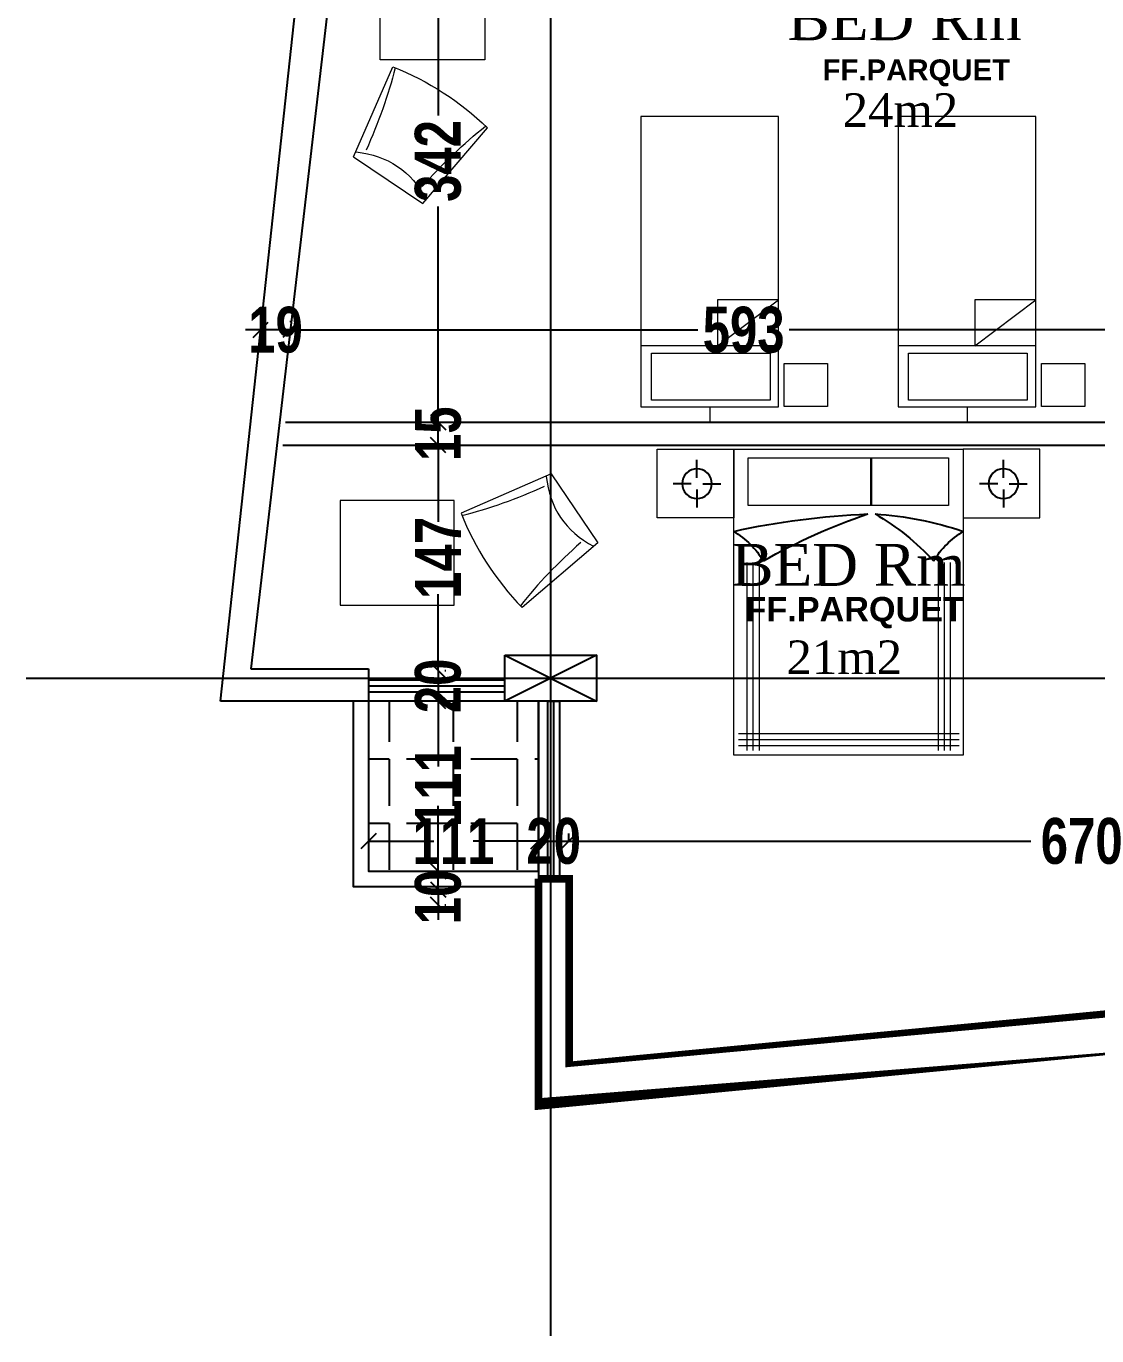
# Model space of a CAD drawing. Extents: x 285329 to 658348, y -83126 to -16980.
# Drawn here: x 358482 to 359181, y -42688 to -41831 of the extents above; entities that cross this region are included whole.
import ezdxf

# ---------------------------------------------------------------- set-up
doc = ezdxf.new("R2010")
doc.units = 0
doc.layers.get('0').update_dxf_attribs({"linetype": 'CONTINUOUS'})
doc.layers.get('DEFPOINTS').update_dxf_attribs({"color": 9, "linetype": 'CONTINUOUS'})
for name, color, linetype in [('AXIS', 1, 'CONTINUOUS'), ('COLUMN', 5, 'CONTINUOUS'), ('FURNITURE', 4, 'CONTINUOUS'), ('Layer3', 50, 'CONTINUOUS'), ('TEXT', 3, 'CONTINUOUS'), ('WALL', 7, 'CONTINUOUS'), ('WALL1', 2, 'CONTINUOUS')]:
    doc.layers.add(name, color=color, linetype=linetype)
doc.layers.add('FURN', color=126, linetype='CONTINUOUS', lineweight=9)
doc.layers.add('VIS', color=8, linetype='CONTINUOUS', lineweight=18)
doc.styles.add('CITYBLUEPRINT', font='cityb___.ttf', dxfattribs={"width": 0.8})
doc.styles.add('style2', font='romantic.ttf', dxfattribs={"height": 50})
doc.styles.add('STYLE4', font='arialbd.ttf', dxfattribs={"height": 0.2})
doc.dimstyles.new('50', dxfattribs={"dimtxt": 30, "dimasz": 10, "dimexe": 5, "dimexo": 6, "dimgap": 5, "dimtad": 0, "dimdec": 0, "dimdsep": 46, "dimtxsty": 'CITYBLUEPRINT', "dimblk1": 'OBLIQUE', "dimblk2": 'OBLIQUE', "dimsah": 1, "dimcen": 0.05, "dimdle": 0.03, "dimclre": 22, "dimclrt": 7, "dimadec": 0, "dimazin": 0, "dimtfac": 1, "dimtdec": 0, "dimtix": 1, "dimtmove": 0, "dimatfit": 3, "dimldrblk": 'OBLIQUE', "dimfxl": 1, "dimtolj": 1, "dimtzin": 0, "dimarcsym": 0})

# ---------------------------------------------------------------- blocks, each defined once
blk = doc.blocks.new('COLUMN')
at = {"layer": 'AXIS'}
for p, q in [((236924.6994773077, -9644.256519553426), (236984.6994773077, -9674.256519553428)), ((236984.6994773077, -9644.256519553426), (236924.6994773077, -9674.256519553428))]:
    blk.add_line(p, q, dxfattribs=at)
at = {"layer": 'COLUMN'}
blk.add_lwpolyline([(236924.6994773077, -9644.256519553426), (236984.6994773077, -9644.256519553426), (236984.6994773077, -9674.256519553428), (236924.6994773077, -9674.256519553428)], close=True, dxfattribs=at)
blk = doc.blocks.new('BED90')
at = {"color": 1}
for p, q in [((-76122.22941432403, -175772.7006362373), (-76122.22941432403, -175760.9002943697)), ((-76125.99763683486, -175776.4688587482), (-76137.79797870242, -175776.4688587482)), ((-76118.4611918132, -175776.4688587482), (-76106.66084994562, -175776.4688587482)), ((-76122.22941432403, -175780.237081259), (-76122.22941432403, -175792.0374231266)), ((-76122.22941432401, -175973.0646981213), (-76122.22941432401, -175961.2643562537)), ((-76125.99763683486, -175976.8329206321), (-76137.79797870242, -175976.8329206321)), ((-76122.22941432401, -175980.601143143), (-76122.22941432401, -175992.4014850106)), ((-76118.4611918132, -175976.8329206321), (-76106.66084994562, -175976.8329206321))]:
    blk.add_line(p, q, dxfattribs=at)
at = {"color": 1, "extrusion": (0, 0, -1)}
blk.add_ellipse((-76122.22941432403, -175776.4688587482), major_axis=(6.886198024323672, 6.886198024323672), ratio=0.9999999999978868, start_param=3.141592653589792, end_param=9.42477796076938, dxfattribs=at)
at = {"color": 1, "extrusion": (0, 0, -0.9999999999999998)}
blk.add_ellipse((-76122.22941432401, -175976.8329206321), major_axis=(6.886198024338228, 6.886198024338228), ratio=0.9999999999936603, start_param=3.141592653587681, end_param=9.424777960767264, dxfattribs=at)
at = {"layer": 'FURN'}
for p, q in [((-76144.65054574849, -175750.5389384656), (-76099.65054575898, -175750.5389384656)), ((-76144.65054574849, -175800.5389384505), (-76144.65054574849, -175750.5389384656)), ((-76099.65054575898, -175750.5389384656), (-76099.65054575898, -175800.5389384505)), ((-76299.65054571241, -175800.5389384505), (-76099.65054575898, -175800.5389384505)), ((-76299.65054571241, -175950.5389384085), (-76299.65054571241, -175800.5389384505)), ((-76293.71449626287, -175947.817809023), (-76293.71449626287, -175803.6789639261)), ((-76289.7144962638, -175947.817809023), (-76289.7144962638, -175803.6789639261)), ((-76285.71449626473, -175947.817809023), (-76285.71449626473, -175803.6789639261)), ((-76099.65054575898, -175800.5389384505), (-76144.65054574849, -175800.5389384505)), ((-76099.65054575898, -175800.5389384505), (-76099.65054575898, -175950.5389384085)), ((-76173.8081759208, -175809.0256241753), (-76296.73680492322, -175809.0256241753)), ((-76173.8081759208, -175813.0256241743), (-76296.73680492322, -175813.0256241743)), ((-76136.43251014338, -175809.8416371574), (-76105.3195207786, -175809.8416371574)), ((-76136.43251014338, -175890.5689428049), (-76136.43251014338, -175809.8416371574)), ((-76105.3195207786, -175809.8416371574), (-76105.3195207786, -175890.5689428049)), ((-76173.8081759208, -175817.0256241734), (-76296.73680492322, -175817.0256241734)), ((-76136.43251014338, -175890.171832953), (-76105.3195207786, -175890.171832953)), ((-76136.43251014338, -175940.8991386013), (-76136.43251014338, -175890.171832953)), ((-76105.3195207786, -175890.5689428049), (-76136.43251014338, -175890.5689428049)), ((-76105.3195207786, -175890.171832953), (-76105.3195207786, -175940.8991386013)), ((-76173.8081759208, -175934.0522526863), (-76296.73680492322, -175934.0522526863)), ((-76173.8081759208, -175938.0522526854), (-76296.73680492322, -175938.0522526854)), ((-76173.8081759208, -175942.0522526845), (-76296.73680492322, -175942.0522526845)), ((-76105.3195207786, -175940.8991386013), (-76136.43251014338, -175940.8991386013)), ((-76099.65054575898, -175950.5389384085), (-76299.65054571241, -175950.5389384085)), ((-76144.65054574849, -175950.5596756115), (-76144.65054574849, -176000.5596755964)), ((-76099.65054575898, -175950.5596756115), (-76144.65054574849, -175950.5596756115)), ((-76099.65054575898, -176000.5596755964), (-76099.65054575898, -175950.5596756115)), ((-76144.65054574849, -176000.5596755964), (-76099.65054575898, -176000.5596755964))]:
    blk.add_line(p, q, dxfattribs=at)
at = {"layer": 'Layer3', "color": 1, "linetype": 'Continuous', "extrusion": (0, 0, -1)}
for centre, major_axis, ratio, start_param, end_param in [((-76202.86499021156, -175770.5935369156), (40.8665933988733, 40.8665933988733), 0.9999999999964488, 1.329084707689689, 1.80795450883409), ((-76648.69493758192, -175909.3082976823), (-358.57644988661, 358.5764498866098), 0.9999999999980104, 2.139924843680831, 2.314530027482904), ((-76498.82862994187, -176007.6567006184), (-266.0615555617716, 266.0615555617716), 0.9999999999999326, 1.83380666962929, 2.033087316013514), ((-76643.35279456864, -175824.0403703453), (-497.529753203486, 98.07285813724658), 0.6650007597741868, 3.054290061690496, 3.228895245492029), ((-76202.86499021002, -175980.4843399444), (-40.8665933983037, 40.86659339830368), 0.999999999990581, 1.333638144737672, 1.812507945879329)]:
    blk.add_ellipse(centre, major_axis=major_axis, ratio=ratio, start_param=start_param, end_param=end_param, dxfattribs=at)
at = {"layer": 'Layer3', "color": 1, "linetype": 'Continuous', "extrusion": (0, 0, -0.9999999999999999)}
blk.add_ellipse((-76449.38374564424, -175677.687178655), major_axis=(-293.4518319443081, 235.506953244943), ratio=0.6554817916170974, start_param=3.041952330396279, end_param=3.241232976780715, dxfattribs=at)
blk = doc.blocks.new('_Oblique')
at = {"color": 0, "lineweight": -2}
blk.add_line((-0.5, -0.5), (0.5, 0.5), dxfattribs=at)
blk = doc.blocks.new('*D2544')
at = {"layer": 'DEFPOINTS', "color": 0, "linetype": 'Continuous', "lineweight": 5, "transparency": 16777216}
for p in [(358749.2427155035, -42252.5750803138), (358749.2427155036, -42272.57508031404), (358750.8839104267, -42272.57508031404)]:
    blk.add_point(p, dxfattribs=at)
at = {"layer": 'VIS', "color": 0, "linetype": 'Continuous', "lineweight": -2, "transparency": 16777216}
for p, q in [((358750.8839104267, -42252.5750803138), (358750.8839104267, -42242.5750803138)), ((358750.8839104267, -42252.5750803138), (358750.8839104267, -42272.57508031404)), ((358750.8839104267, -42272.57508031404), (358750.8839104267, -42282.57508031404))]:
    blk.add_line(p, q, dxfattribs=at)
at = {"layer": 'VIS', "color": 22, "linetype": 'Continuous', "lineweight": -2, "transparency": 16777216}
for p, q in [((358755.2427155035, -42252.5750803138), (358755.8839104267, -42252.5750803138)), ((358755.2427155036, -42272.57508031404), (358755.8839104267, -42272.57508031404))]:
    blk.add_line(p, q, dxfattribs=at)
at = {"layer": 'VIS', "color": 0, "linetype": 'Continuous', "lineweight": -2, "transparency": 16777216, "xscale": 10, "yscale": 10, "zscale": 10}
for p, rotation in [((358750.8839104267, -42252.5750803138), 270), ((358750.8839104267, -42272.57508031404), 90)]:
    blk.add_blockref('_Oblique', p, dxfattribs=dict(at, rotation=rotation))
at = {"layer": 'VIS', "color": 7, "linetype": 'Continuous', "lineweight": 5, "transparency": 16777216, "insert": (358750.8839104267, -42262.57508031386), "char_height": 30, "attachment_point": 5, "rotation": 90, "style": 'CITYBLUEPRINT'}
blk.add_mtext('\\A1;20', dxfattribs=at)
blk = doc.blocks.new('*D2545')
at = {"layer": 'DEFPOINTS', "color": 0, "linetype": 'Continuous', "lineweight": 5, "transparency": 16777216}
for p in [(358749.2427155036, -42272.57508031404), (358749.2427155036, -42383.63843490239), (358750.8839104267, -42383.63843490239)]:
    blk.add_point(p, dxfattribs=at)
at = {"layer": 'VIS', "color": 0, "linetype": 'Continuous', "lineweight": -2, "transparency": 16777216}
for p, q in [((358750.8839104267, -42272.54508031404), (358750.8839104267, -42315.26117852976)), ((358750.8839104267, -42383.66843490239), (358750.8839104267, -42340.95233668667))]:
    blk.add_line(p, q, dxfattribs=at)
at = {"layer": 'VIS', "color": 22, "linetype": 'Continuous', "lineweight": -2, "transparency": 16777216}
for p, q in [((358755.2427155036, -42272.57508031404), (358755.8839104267, -42272.57508031404)), ((358755.2427155036, -42383.63843490239), (358755.8839104267, -42383.63843490239))]:
    blk.add_line(p, q, dxfattribs=at)
at = {"layer": 'VIS', "color": 0, "linetype": 'Continuous', "lineweight": -2, "transparency": 16777216, "xscale": 10, "yscale": 10, "zscale": 10}
for p, rotation in [((358750.8839104267, -42272.57508031404), 90), ((358750.8839104267, -42383.63843490239), 270)]:
    blk.add_blockref('_Oblique', p, dxfattribs=dict(at, rotation=rotation))
at = {"layer": 'VIS', "color": 7, "linetype": 'Continuous', "lineweight": 5, "transparency": 16777216, "insert": (358750.8839104267, -42328.10675760816), "char_height": 30, "attachment_point": 5, "rotation": 90, "style": 'CITYBLUEPRINT'}
blk.add_mtext('\\A1;111', dxfattribs=at)
blk = doc.blocks.new('*D2546')
at = {"layer": 'DEFPOINTS', "color": 0, "linetype": 'Continuous', "lineweight": 5, "transparency": 16777216}
for p in [(358749.2427155036, -42395.6384349024), (358749.2427155036, -42405.6384349024), (358750.8839104267, -42405.6384349024)]:
    blk.add_point(p, dxfattribs=at)
at = {"layer": 'VIS', "color": 0, "linetype": 'Continuous', "lineweight": -2, "transparency": 16777216}
for p, q in [((358750.8839104267, -42395.6384349024), (358750.8839104267, -42385.6384349024)), ((358750.8839104267, -42395.6384349024), (358750.8839104267, -42405.6384349024)), ((358750.8839104267, -42405.6384349024), (358750.8839104267, -42415.6384349024))]:
    blk.add_line(p, q, dxfattribs=at)
at = {"layer": 'VIS', "color": 22, "linetype": 'Continuous', "lineweight": -2, "transparency": 16777216}
for p, q in [((358755.2427155036, -42395.6384349024), (358755.8839104267, -42395.6384349024)), ((358755.2427155036, -42405.6384349024), (358755.8839104267, -42405.6384349024))]:
    blk.add_line(p, q, dxfattribs=at)
at = {"layer": 'VIS', "color": 0, "linetype": 'Continuous', "lineweight": -2, "transparency": 16777216, "xscale": 10, "yscale": 10, "zscale": 10}
for p, rotation in [((358750.8839104267, -42395.6384349024), 270), ((358750.8839104267, -42405.6384349024), 90)]:
    blk.add_blockref('_Oblique', p, dxfattribs=dict(at, rotation=rotation))
at = {"layer": 'VIS', "color": 7, "linetype": 'Continuous', "lineweight": 5, "transparency": 16777216, "insert": (358750.8839104267, -42400.63843490234), "char_height": 30, "attachment_point": 5, "rotation": 90, "style": 'CITYBLUEPRINT'}
blk.add_mtext('\\A1;10', dxfattribs=at)
blk = doc.blocks.new('*D2627')
at = {"layer": 'DEFPOINTS', "color": 0, "linetype": 'Continuous', "lineweight": 5, "transparency": 16777216}
for p in [(358705.3949219381, -42333.10675760812), (358816.4582765267, -42364.13227225205), (358816.4582765267, -42383.63843490194)]:
    blk.add_point(p, dxfattribs=at)
at = {"layer": 'VIS', "color": 22, "linetype": 'Continuous', "lineweight": -2, "transparency": 16777216}
for p, q in [((358705.3949219381, -42339.10675760812), (358705.3949219381, -42369.13227225205)), ((358816.4582765267, -42377.63843490194), (358816.4582765267, -42359.13227225205))]:
    blk.add_line(p, q, dxfattribs=at)
at = {"layer": 'VIS', "color": 0, "linetype": 'Continuous', "lineweight": -2, "transparency": 16777216}
for p, q in [((358705.3649219381, -42364.13227225205), (358748.0810201539, -42364.13227225205)), ((358816.4882765267, -42364.13227225205), (358773.7721783109, -42364.13227225205))]:
    blk.add_line(p, q, dxfattribs=at)
at = {"layer": 'VIS', "color": 0, "linetype": 'Continuous', "lineweight": -2, "transparency": 16777216, "xscale": 10, "yscale": 10, "zscale": 10, "rotation": 180}
blk.add_blockref('_Oblique', (358705.3949219381, -42364.13227225205), dxfattribs=at)
at = {"layer": 'VIS', "color": 0, "linetype": 'Continuous', "lineweight": -2, "transparency": 16777216, "xscale": 10, "yscale": 10, "zscale": 10}
blk.add_blockref('_Oblique', (358816.4582765267, -42364.13227225205), dxfattribs=at)
at = {"layer": 'VIS', "color": 7, "linetype": 'Continuous', "lineweight": 5, "transparency": 16777216, "insert": (358760.9265992324, -42364.13227225205), "char_height": 30, "attachment_point": 5, "style": 'CITYBLUEPRINT'}
blk.add_mtext('\\A1;111', dxfattribs=at)
blk = doc.blocks.new('*D2658')
at = {"layer": 'DEFPOINTS', "color": 0, "linetype": 'Continuous', "lineweight": 5, "transparency": 16777216}
for p in [(358654.2766332946, -42029.83639220107), (358654.2766332946, -42029.83639220107), (359246.9582765261, -42030.20638652748)]:
    blk.add_point(p, dxfattribs=at)
at = {"layer": 'VIS', "color": 22, "linetype": 'Continuous', "lineweight": -2, "transparency": 16777216}
for p, q in [((358654.2766332946, -42023.83639220107), (358654.2766332946, -42024.83639220107)), ((359246.9582765261, -42024.20638652748), (359246.9582765261, -42024.83639220107))]:
    blk.add_line(p, q, dxfattribs=at)
at = {"layer": 'VIS', "color": 0, "linetype": 'Continuous', "lineweight": -2, "transparency": 16777216}
for p, q in [((358654.2466332946, -42029.83639220107), (358920.7805931419, -42029.83639220107)), ((359246.9882765261, -42029.83639220107), (358980.4543166787, -42029.83639220107))]:
    blk.add_line(p, q, dxfattribs=at)
at = {"layer": 'VIS', "color": 0, "linetype": 'Continuous', "lineweight": -2, "transparency": 16777216, "xscale": 10, "yscale": 10, "zscale": 10, "rotation": 180}
blk.add_blockref('_Oblique', (358654.2766332946, -42029.83639220107), dxfattribs=at)
at = {"layer": 'VIS', "color": 0, "linetype": 'Continuous', "lineweight": -2, "transparency": 16777216, "xscale": 10, "yscale": 10, "zscale": 10}
blk.add_blockref('_Oblique', (359246.9582765261, -42029.83639220107), dxfattribs=at)
at = {"layer": 'VIS', "color": 7, "linetype": 'Continuous', "lineweight": 5, "transparency": 16777216, "insert": (358950.6174549103, -42029.83639220107), "char_height": 30, "attachment_point": 5, "style": 'CITYBLUEPRINT'}
blk.add_mtext('\\A1;593', dxfattribs=at)
blk = doc.blocks.new('*D2659')
at = {"layer": 'DEFPOINTS', "color": 0, "linetype": 'Continuous', "lineweight": 5, "transparency": 16777216}
for p in [(358634.872339964, -42029.83639220107), (358634.872339964, -42029.83639220107), (358654.2766332946, -42029.83639220107)]:
    blk.add_point(p, dxfattribs=at)
at = {"layer": 'VIS', "color": 22, "linetype": 'Continuous', "lineweight": -2, "transparency": 16777216}
for p, q in [((358634.872339964, -42023.83639220107), (358634.872339964, -42024.83639220107)), ((358654.2766332946, -42023.83639220107), (358654.2766332946, -42024.83639220107))]:
    blk.add_line(p, q, dxfattribs=at)
at = {"layer": 'VIS', "color": 0, "linetype": 'Continuous', "lineweight": -2, "transparency": 16777216}
for p, q in [((358634.872339964, -42029.83639220107), (358624.872339964, -42029.83639220107)), ((358654.2766332946, -42029.83639220107), (358634.872339964, -42029.83639220107)), ((358654.2766332946, -42029.83639220107), (358664.2766332946, -42029.83639220107))]:
    blk.add_line(p, q, dxfattribs=at)
at = {"layer": 'VIS', "color": 0, "linetype": 'Continuous', "lineweight": -2, "transparency": 16777216, "xscale": 10, "yscale": 10, "zscale": 10}
blk.add_blockref('_Oblique', (358634.872339964, -42029.83639220107), dxfattribs=at)
at = {"layer": 'VIS', "color": 0, "linetype": 'Continuous', "lineweight": -2, "transparency": 16777216, "xscale": 10, "yscale": 10, "zscale": 10, "rotation": 180}
blk.add_blockref('_Oblique', (358654.2766332946, -42029.83639220107), dxfattribs=at)
at = {"layer": 'VIS', "color": 7, "linetype": 'Continuous', "lineweight": 5, "transparency": 16777216, "insert": (358644.5744866293, -42029.83639220107), "char_height": 30, "attachment_point": 5, "style": 'CITYBLUEPRINT'}
blk.add_mtext('\\A1;19', dxfattribs=at)
blk = doc.blocks.new('*D2701')
at = {"layer": 'DEFPOINTS', "color": 0, "linetype": 'Continuous', "lineweight": 5, "transparency": 16777216}
for p in [(358750.8839104267, -42105.20638652963), (358751.8121521588, -42105.20638652963), (358749.2427155035, -42252.5750803138)]:
    blk.add_point(p, dxfattribs=at)
at = {"layer": 'VIS', "color": 22, "linetype": 'Continuous', "lineweight": -2, "transparency": 16777216}
for p, q in [((358745.8121521588, -42105.20638652963), (358745.8839104267, -42105.20638652963)), ((358755.2427155035, -42252.5750803138), (358755.8839104267, -42252.5750803138))]:
    blk.add_line(p, q, dxfattribs=at)
at = {"layer": 'VIS', "color": 0, "linetype": 'Continuous', "lineweight": -2, "transparency": 16777216}
for p, q in [((358750.8839104267, -42105.17638652963), (358750.8839104267, -42155.24067115522)), ((358750.8839104267, -42252.6050803138), (358750.8839104267, -42202.54079568821))]:
    blk.add_line(p, q, dxfattribs=at)
at = {"layer": 'VIS', "color": 0, "linetype": 'Continuous', "lineweight": -2, "transparency": 16777216, "xscale": 10, "yscale": 10, "zscale": 10}
for p, rotation in [((358750.8839104267, -42105.20638652963), 90), ((358750.8839104267, -42252.5750803138), 270)]:
    blk.add_blockref('_Oblique', p, dxfattribs=dict(at, rotation=rotation))
at = {"layer": 'VIS', "color": 7, "linetype": 'Continuous', "lineweight": 5, "transparency": 16777216, "insert": (358750.8839104267, -42178.89073342166), "char_height": 30, "attachment_point": 5, "rotation": 90, "style": 'CITYBLUEPRINT'}
blk.add_mtext('\\A1;147', dxfattribs=at)
blk = doc.blocks.new('*D2702')
at = {"layer": 'DEFPOINTS', "color": 0, "linetype": 'Continuous', "lineweight": 5, "transparency": 16777216}
for p in [(358750.8839104267, -42090.2063865293), (358751.8121521588, -42090.2063865293), (358751.8121521588, -42105.20638652963)]:
    blk.add_point(p, dxfattribs=at)
at = {"layer": 'VIS', "color": 0, "linetype": 'Continuous', "lineweight": -2, "transparency": 16777216}
for p, q in [((358750.8839104267, -42090.2063865293), (358750.8839104267, -42080.2063865293)), ((358750.8839104267, -42105.20638652963), (358750.8839104267, -42090.2063865293)), ((358750.8839104267, -42105.20638652963), (358750.8839104267, -42115.20638652963))]:
    blk.add_line(p, q, dxfattribs=at)
at = {"layer": 'VIS', "color": 22, "linetype": 'Continuous', "lineweight": -2, "transparency": 16777216}
for p, q in [((358745.8121521588, -42090.2063865293), (358745.8839104267, -42090.2063865293)), ((358745.8121521588, -42105.20638652963), (358745.8839104267, -42105.20638652963))]:
    blk.add_line(p, q, dxfattribs=at)
at = {"layer": 'VIS', "color": 0, "linetype": 'Continuous', "lineweight": -2, "transparency": 16777216, "xscale": 10, "yscale": 10, "zscale": 10}
for p, rotation in [((358750.8839104267, -42090.2063865293), 270), ((358750.8839104267, -42105.20638652963), 90)]:
    blk.add_blockref('_Oblique', p, dxfattribs=dict(at, rotation=rotation))
at = {"layer": 'VIS', "color": 7, "linetype": 'Continuous', "lineweight": 5, "transparency": 16777216, "insert": (358750.8839104267, -42097.70638652941), "char_height": 30, "attachment_point": 5, "rotation": 90, "style": 'CITYBLUEPRINT'}
blk.add_mtext('\\A1;15', dxfattribs=at)
blk = doc.blocks.new('*D2703')
at = {"layer": 'DEFPOINTS', "color": 0, "linetype": 'Continuous', "lineweight": 5, "transparency": 16777216}
for p in [(358750.8839104267, -41748.50842753566), (358750.8839104267, -41748.50842753566), (358751.8121521588, -42090.2063865293)]:
    blk.add_point(p, dxfattribs=at)
at = {"layer": 'VIS', "color": 22, "linetype": 'Continuous', "lineweight": -2, "transparency": 16777216}
for p, q in [((358744.8839104267, -41748.50842753566), (358745.8839104267, -41748.50842753566)), ((358745.8121521588, -42090.2063865293), (358745.8839104267, -42090.2063865293))]:
    blk.add_line(p, q, dxfattribs=at)
at = {"layer": 'VIS', "color": 0, "linetype": 'Continuous', "lineweight": -2, "transparency": 16777216}
for p, q in [((358750.8839104267, -41748.47842753567), (358750.8839104267, -41889.50560130396)), ((358750.8839104267, -42090.2363865293), (358750.8839104267, -41949.209212761))]:
    blk.add_line(p, q, dxfattribs=at)
at = {"layer": 'VIS', "color": 0, "linetype": 'Continuous', "lineweight": -2, "transparency": 16777216, "xscale": 10, "yscale": 10, "zscale": 10}
for p, rotation in [((358750.8839104267, -41748.50842753566), 90), ((358750.8839104267, -42090.2063865293), 270)]:
    blk.add_blockref('_Oblique', p, dxfattribs=dict(at, rotation=rotation))
at = {"layer": 'VIS', "color": 7, "linetype": 'Continuous', "lineweight": 5, "transparency": 16777216, "insert": (358750.8839104267, -41919.35740703242), "char_height": 30, "attachment_point": 5, "rotation": 90, "style": 'CITYBLUEPRINT'}
blk.add_mtext('\\A1;342', dxfattribs=at)
blk = doc.blocks.new('vxcv')
at = {"layer": 'FURN'}
for p, q in [((312988.4442620938, -30904.00049705187, -139.8599999999793), (313033.6013835208, -30873.44674373611, -139.8599999999793)), ((313033.6013835208, -30873.44674373611, -139.8599999999793), (313075.8823360979, -30922.95218228859, -139.8599999999793)), ((312988.4442620938, -30904.00049705187, -139.8599999999793), (313014.1613580143, -30962.86779119717, -139.8599999999793))]:
    blk.add_line(p, q, dxfattribs=at)
blk.add_lwpolyline([(313074.2674756297, -30967.3932296468), (313005.8489761566, -30967.3932296468), (313005.8489761566, -31041.93549472507), (313074.2674756297, -31041.93549472507)], close=True, dxfattribs=at)
for centre, major_axis, ratio, start_param, end_param in [((312888.9894422728, -30708.41642368131, -139.8599999999793), (-128.0566240211785, 189.345002708549), 0.4812087291139079, 2.888619904368419, 3.394565403113226), ((313103.0381990191, -30798.66306609314, -139.8599999999793), (116.9672955053639, -155.9936141912237), 0.5554791622160729, -1.432360539159465, -1.12911496533487), ((312889.6710109204, -30936.64988189769, -139.8599999999793), (94.28476202079015, -170.6626483437088), 0.5554791621773331, 1.129114965731055, 1.432360539562225), ((312722.8015654602, -30444.66502711323, -139.8599999999793), (324.1678248088829, -501.2564200671892), 0.562499999936208, -0.109670865700646, 0.1096708661090764)]:
    blk.add_ellipse(centre, major_axis=major_axis, ratio=ratio, start_param=start_param, end_param=end_param, dxfattribs=at)
blk = doc.blocks.new('*D2712')
at = {"layer": 'DEFPOINTS', "color": 0, "linetype": 'Continuous', "lineweight": 5, "transparency": 16777216}
for p in [(358836.4059630504, -42364.13227225205), (358836.4059630504, -42370.07135430689), (358816.4582765267, -42383.63843490194)]:
    blk.add_point(p, dxfattribs=at)
at = {"layer": 'VIS', "color": 22, "linetype": 'Continuous', "lineweight": -2, "transparency": 16777216}
for p, q in [((358816.4582765267, -42377.63843490194), (358816.4582765267, -42359.13227225205)), ((358836.4059630504, -42364.07135430689), (358836.4059630504, -42359.13227225205))]:
    blk.add_line(p, q, dxfattribs=at)
at = {"layer": 'VIS', "color": 0, "linetype": 'Continuous', "lineweight": -2, "transparency": 16777216}
for p, q in [((358816.4582765267, -42364.13227225205), (358806.4582765267, -42364.13227225205)), ((358816.4582765267, -42364.13227225205), (358836.4059630504, -42364.13227225205)), ((358836.4059630504, -42364.13227225205), (358846.4059630504, -42364.13227225205))]:
    blk.add_line(p, q, dxfattribs=at)
at = {"layer": 'VIS', "color": 0, "linetype": 'Continuous', "lineweight": -2, "transparency": 16777216, "xscale": 10, "yscale": 10, "zscale": 10}
blk.add_blockref('_Oblique', (358816.4582765267, -42364.13227225205), dxfattribs=at)
at = {"layer": 'VIS', "color": 0, "linetype": 'Continuous', "lineweight": -2, "transparency": 16777216, "xscale": 10, "yscale": 10, "zscale": 10, "rotation": 180}
blk.add_blockref('_Oblique', (358836.4059630504, -42364.13227225205), dxfattribs=at)
at = {"layer": 'VIS', "color": 7, "linetype": 'Continuous', "lineweight": 5, "transparency": 16777216, "insert": (358826.4321197885, -42364.13227225205), "char_height": 30, "attachment_point": 5, "style": 'CITYBLUEPRINT'}
blk.add_mtext('\\A1;20', dxfattribs=at)
blk = doc.blocks.new('*D2713')
at = {"layer": 'DEFPOINTS', "color": 0, "linetype": 'Continuous', "lineweight": 5, "transparency": 16777216}
for p in [(358836.4059630504, -42370.07135430689), (359506.8274440701, -42364.13227225205), (359506.8274440701, -42379.5613974504)]:
    blk.add_point(p, dxfattribs=at)
at = {"layer": 'VIS', "color": 22, "linetype": 'Continuous', "lineweight": -2, "transparency": 16777216}
for p, q in [((358836.4059630504, -42364.07135430689), (358836.4059630504, -42359.13227225205)), ((359506.8274440701, -42373.5613974504), (359506.8274440701, -42359.13227225205))]:
    blk.add_line(p, q, dxfattribs=at)
at = {"layer": 'VIS', "color": 0, "linetype": 'Continuous', "lineweight": -2, "transparency": 16777216}
for p, q in [((358836.3759630503, -42364.13227225205), (359138.4025067981, -42364.13227225205)), ((359506.8574440701, -42364.13227225205), (359204.8309003224, -42364.13227225205))]:
    blk.add_line(p, q, dxfattribs=at)
at = {"layer": 'VIS', "color": 0, "linetype": 'Continuous', "lineweight": -2, "transparency": 16777216, "xscale": 10, "yscale": 10, "zscale": 10, "rotation": 180}
blk.add_blockref('_Oblique', (358836.4059630504, -42364.13227225205), dxfattribs=at)
at = {"layer": 'VIS', "color": 0, "linetype": 'Continuous', "lineweight": -2, "transparency": 16777216, "xscale": 10, "yscale": 10, "zscale": 10}
blk.add_blockref('_Oblique', (359506.8274440701, -42364.13227225205), dxfattribs=at)
at = {"layer": 'VIS', "color": 7, "linetype": 'Continuous', "lineweight": 5, "transparency": 16777216, "insert": (359171.6167035602, -42364.13227225205), "char_height": 30, "attachment_point": 5, "style": 'CITYBLUEPRINT'}
blk.add_mtext('\\A1;670', dxfattribs=at)
blk = doc.blocks.new('Bed-90')
for p, q in [((0.4999999999999929, 0.4499999999999993), (0.4999999999999929, -0.4499999999999958)), ((0.4999999999999858, 0.0500000000000007), (0.79999999999999, 0.4499999999999993)), ((0.79999999999999, 0.4499999999999993), (0.79999999999999, 0.0500000000000007)), ((0.0999999999999943, 0), (0, 0)), ((0.79999999999999, 0.0500000000000007), (0.4999999999999858, 0.0500000000000007))]:
    blk.add_line(p, q)
for points in [[(0.1024898693350238, 0.7695816686918739), (0.1024898693350238, 0.4867389562172555), (0.3853325818096422, 0.4867389562172555), (0.3853325818096422, 0.7695816686918739)], [(0.0999999999999943, 0.4499999999999993), (1.999999999999992, 0.4499999999999993), (1.999999999999992, -0.4499999999999958), (0.0999999999999943, -0.4499999999999958)], [(0.1452048735100391, 0.3935575678419063), (0.1452048735100391, -0.3818439473334898), (0.4528282880751604, -0.3818439473334898), (0.4528282880751604, 0.3935575678419063)]]:
    blk.add_lwpolyline(points, close=True)

msp = doc.modelspace()

# ---------------------------------------------------------------- hatches: boundary and pattern name
at = {"layer": 'AXIS'}
h = msp.add_hatch(dxfattribs=at)
h.set_pattern_fill('ANGLE', color=256, scale=6, style=0)
h.set_pattern_definition([(180, (597312.4304334178, -51111.66701360122), (0, -41.90999999999998), [30.48, -11.43]), (270, (597312.4304334178, -51111.66701360122), (41.90999999999998, -2.6e-15), [30.48, -11.43])])
h.paths.add_polyline_path([(358705.3949219381, -42383.63843490243), (358816.4582765267, -42383.63843490235), (358816.4582765267, -42272.57508031385), (358705.3949219381, -42272.57508031413)])
at = {"layer": 'VIS', "linetype": 'Continuous', "lineweight": 5}
h = msp.add_hatch(dxfattribs=at)
h.set_pattern_fill('ANSI37', color=256, scale=10, angle=45)
h.set_pattern_definition([(90, (45554.06216365948, -10494.20968663041), (-31.75, 5.3e-15), []), (180, (45554.06216365948, -10494.20968663041), (-5.3e-15, -31.75), [])])
edge = h.paths.add_edge_path()
edge.add_line((359291.9351546786, -39546.08132151574), (359495.5605188328, -39544.77897933281))
edge.add_line((359495.5605188328, -39544.77897933281), (359495.5605188328, -39560.51244355732))
edge.add_line((359495.5605188328, -39560.51244355732), (359912.5832504898, -39560.77718395249))
edge.add_line((359912.5832504898, -39560.77718395248), (359912.5832504884, -39680.80833603888))
edge.add_line((359912.5832504884, -39680.8083360389), (359672.2345023476, -39680.80833603884))
edge.add_line((359672.2345023476, -39680.80833603884), (359672.2345023475, -42439.63843490228))
edge.add_line((359672.2345023475, -42439.63843490228), (359521.9582765273, -42438.42241071579))
edge.add_line((359521.9582765273, -42438.42241071579), (359521.9582765265, -40969.99036234277))
edge.add_line((359521.9582765265, -40969.99036234277), (358854.3774193894, -40971.20638652929))
edge.add_line((358854.3774193894, -40971.20638652929), (358851.458276528, -40793.12591965358))
edge.add_line((358851.458276528, -40793.12591965358), (359524.0946163191, -40793.12591965358))
edge.add_line((359524.0946163191, -40793.12591965358), (359520.8901066297, -39680.8083360376))
edge.add_line((359520.8901066297, -39680.80833603759), (359293.0033245754, -39680.80833603765))
edge.add_line((359293.0033245754, -39680.80833603765), (359291.2206029704, -39546.08589162828))

# ---------------------------------------------------------------- linework, layer by layer
at = {"layer": 'AXIS'}
for p, q in [((358824.4427518228, -39110.66136279122), (358824.4582765267, -42687.53880903052)), ((358481.6020067823, -42257.57508031373), (360818.4757820749, -42257.57508031373))]:
    msp.add_line(p, q, dxfattribs=at)
at = {"layer": 'FURNITURE', "ltscale": 3}
for points in [[(358794.4582765267, -42266.40402071307), (358794.4582765265, -42258.74613991474), (358705.3949219384, -42258.74613991495), (358705.3949219384, -42266.40402071329)], [(358822.6293361277, -42272.57508031376), (358830.287216926, -42272.57508031376), (358830.287216926, -42388.63843490228), (358822.6293361277, -42388.63843490228)]]:
    msp.add_lwpolyline(points, close=True, dxfattribs=at)
at = {"layer": 'FURNITURE'}
msp.add_lwpolyline([(358695.3949219382, -42272.57508031382), (358695.3949219382, -42393.63843490242), (358816.4582765267, -42393.63843490236)], dxfattribs=at)
msp.add_lwpolyline([(358816.4582765267, -42272.57508031385), (358705.3949219381, -42272.5750803139), (358705.3949219381, -42383.63843490243), (358816.4582765267, -42383.63843490235)], close=True, dxfattribs=at)
at = {"layer": 'FURNITURE', "ltscale": 3}
for points in [[(358816.4582765268, -42272.57508031385), (358705.3949219384, -42272.57508031417)], [(358816.4582765267, -42272.57508031376), (358816.4582765267, -42388.63843490228)]]:
    msp.add_lwpolyline(points, dxfattribs=at)
at = {"layer": 'WALL', "linetype": 'Continuous', "ltscale": 3}
for p, q in [((358608.5460197114, -42272.57508031363), (358667.5318563046, -41728.70322680566)), ((358689.2598930214, -41728.70322680561), (358628.5460197114, -42251.36083674929)), ((358628.5460197114, -42251.36083674929), (358705.3949219382, -42251.36083674952)), ((358705.3949219382, -42251.36083674952), (358705.3949219384, -42272.57508031422)), ((358705.3949219384, -42272.57508031422), (358608.5460197114, -42272.57508031363))]:
    msp.add_line(p, q, dxfattribs=at)
at = {"layer": 'WALL', "ltscale": 3}
for p, q in [((358651.016301278, -42090.20638652928), (359226.9351546792, -42090.20638652943)), ((358862.1855969432, -42090.20638652895), (359456.9582765269, -42090.20638653005)), ((358649.465690573, -42105.20638652928), (359456.9582765268, -42105.20638653195))]:
    msp.add_line(p, q, dxfattribs=at)
at = {"layer": 'WALL', "linetype": 'Continuous', "ltscale": 3, "const_width": 5}
for points in [[(358816.4582765267, -42388.63843490228), (358816.4582765286, -42534.57508031515), (359268.931907716, -42491.29412971539), (359268.9319077158, -42412.72617808854)], [(359248.9319077158, -42412.72617808851), (359248.9319077158, -42471.29412971549), (358836.4582765286, -42514.57508031509), (358836.4582765268, -42388.63843490228), (358816.4582765267, -42388.63843490228)]]:
    msp.add_lwpolyline(points, dxfattribs=at)
at = {"layer": 'WALL1'}
for p, q in [((358705.3949219384, -42262.57508031413), (358794.4582765265, -42262.57508031212)), ((358826.4582765268, -42388.63843490228), (358826.4582765269, -42272.57508031376))]:
    msp.add_line(p, q, dxfattribs=at)

# ---------------------------------------------------------------- block references
at = {"color": 1, "rotation": 90}
msp.add_blockref('BED90', (183143.6346171517, 33991.87142512975), dxfattribs=at)
at = {"layer": 'FURN', "xscale": -100, "yscale": 100, "zscale": 100, "rotation": 270}
for p in [(358928.5002521089, -42090.2070006475), (359096.6738052019, -42090.20638652933)]:
    msp.add_blockref('Bed-90', p, dxfattribs=at)
at = {"layer": 'VIS', "linetype": 'Continuous', "lineweight": 5, "xscale": -1, "rotation": 180}
msp.add_blockref('vxcv', (45707.20608673803, -72820.61642134609), dxfattribs=at)
at = {"layer": 'VIS', "linetype": 'Continuous', "lineweight": 5, "rotation": 270}
msp.add_blockref('vxcv', (389728.7427403851, 270864.5397851955), dxfattribs=at)
at = {"layer": 'WALL', "linetype": 'Continuous'}
msp.add_blockref('COLUMN', (121869.758799219, -32598.31856076033), dxfattribs=at)

# ---------------------------------------------------------------- texts
at = {"layer": 'TEXT'}
for s, insert, char_height, width, attachment_point, style in [('BED Rm', (359132.3879546095, -41840.46518417514), 27.44, 455.7180999999998, 9, 'style2'), ('FF.PARQUET', (359002.2171461941, -41852.92601555376), 13.73878622564026, 148.7202490784302, 1, 'STYLE4'), ('24m2', (359090.9178038088, -41875.08068503347), 21.952, 364.57448, 3, 'style2'), ('BED Rm', (359095.652197957, -42197.25862623613), 27.44, 455.7180999999998, 9, 'style2'), ('FF.PARQUET', (358951.8419951033, -42204.42772216816), 16, 173.1975406105419, 1, 'STYLE4'), ('21m2', (359054.1820471564, -42232.87412709446), 21.952, 364.57448, 3, 'style2')]:
    msp.add_mtext(s, dxfattribs=dict(at, insert=insert, char_height=char_height, width=width, attachment_point=attachment_point, style=style))

# ---------------------------------------------------------------- dimensions: what is measured, and where the dimension line sits
at = {"layer": 'VIS', "linetype": 'Continuous', "lineweight": 5}
for base, p1, p2, picture, middle in [((358750.8839104267, -41748.50842753566), (358751.8121521588, -42090.2063865293), (358750.8839104267, -41748.50842753566), '*D2703', (358750.8839104267, -41919.35740703242)), ((358750.8839104267, -42090.2063865293), (358751.8121521588, -42105.20638652963), (358751.8121521588, -42090.2063865293), '*D2702', (358750.8839104267, -42097.70638652941)), ((358750.8839104267, -42105.20638652963), (358749.2427155035, -42252.5750803138), (358751.8121521588, -42105.20638652963), '*D2701', (358750.8839104267, -42178.89073342166)), ((358750.8839104267, -42272.57508031404), (358749.2427155035, -42252.5750803138), (358749.2427155036, -42272.57508031404), '*D2544', (358750.8839104267, -42262.57508031386)), ((358750.8839104267, -42383.63843490239), (358749.2427155036, -42272.57508031404), (358749.2427155036, -42383.63843490239), '*D2545', (358750.8839104267, -42328.10675760816)), ((358750.8839104267, -42405.6384349024), (358749.2427155036, -42395.6384349024), (358749.2427155036, -42405.6384349024), '*D2546', (358750.8839104267, -42400.63843490234))]:
    dim = msp.add_linear_dim(base=base, p1=p1, p2=p2, angle=90, dimstyle='50', override={"dimtmove": 1}, dxfattribs=at)
    dim.commit()
    dim.dimension.update_dxf_attribs({"geometry": picture, "text_midpoint": middle})
for base, p1, p2, picture, middle in [((358634.872339964, -42029.83639220107), (358654.2766332946, -42029.83639220107), (358634.872339964, -42029.83639220107), '*D2659', (358644.5744866293, -42029.83639220107)), ((358654.2766332946, -42029.83639220107), (359246.9582765261, -42030.20638652748), (358654.2766332946, -42029.83639220107), '*D2658', (358950.6174549103, -42029.83639220107)), ((358816.4582765267, -42364.13227225205), (358705.3949219381, -42333.10675760812), (358816.4582765267, -42383.63843490194), '*D2627', (358760.9265992324, -42364.13227225205)), ((358836.4059630504, -42364.13227225205), (358816.4582765267, -42383.63843490194), (358836.4059630504, -42370.07135430689), '*D2712', (358826.4321197885, -42364.13227225205)), ((359506.8274440701, -42364.13227225205), (358836.4059630504, -42370.07135430689), (359506.8274440701, -42379.5613974504), '*D2713', (359171.6167035602, -42364.13227225205))]:
    dim = msp.add_linear_dim(base=base, p1=p1, p2=p2, dimstyle='50', override={"dimtmove": 1}, dxfattribs=at)
    dim.commit()
    dim.dimension.update_dxf_attribs({"geometry": picture, "text_midpoint": middle})

doc.saveas('drawing.dxf')
